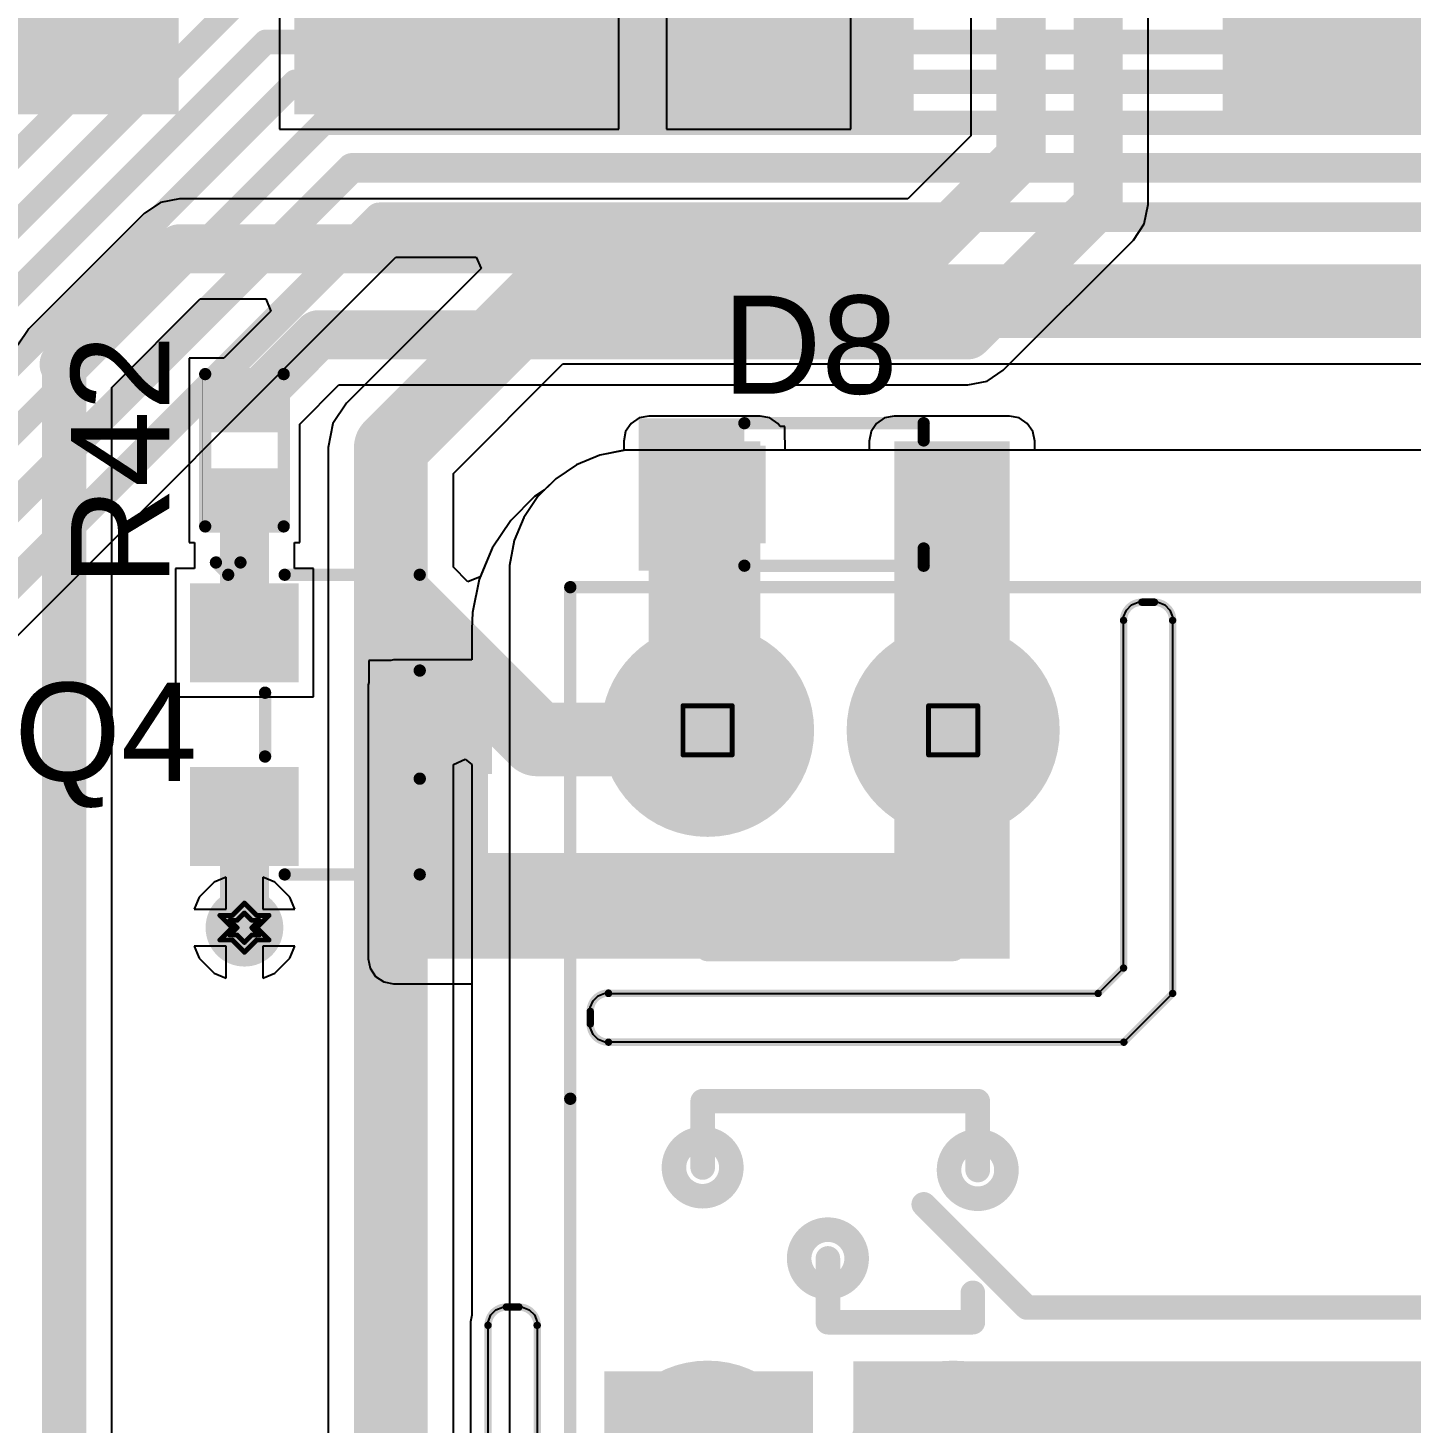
# Model space of a CAD drawing. Header units: inches. Extents: x -18 to 237, y -41 to 211.
# Drawn here: x 44.58 to 58.89, y 39.34 to 53.77 of the extents above; entities that cross this region are included whole.
import ezdxf

# ---------------------------------------------------------------- set-up
doc = ezdxf.new("R2010")
doc.units = ezdxf.units.IN
for name, color, linetype in [('Board Outline', 216, 'Continuous'), ('Bottom Layer', 5, 'Continuous'), ('Bottom Solder', 6, 'Continuous'), ('Drill Drawing', 1, 'Continuous'), ('Keep-Out Layer', 6, 'Continuous'), ('Multi-Layer', 9, 'Continuous'), ('Pad Holes', 156, 'Continuous'), ('Top Layer', 1, 'Continuous'), ('Top Overlay', 2, 'Continuous'), ('Top Paste', 8, 'Continuous'), ('Top Solder', 216, 'Continuous'), ('Via Holes', 16, 'Continuous')]:
    doc.layers.add(name, color=color, linetype=linetype)
doc.styles.add('Arial', font='', dxfattribs={"height": 0.2})
doc.styles.get('Arial').set_extended_font_data('Arial')

# ---------------------------------------------------------------- blocks, each defined once
blk = doc.blocks.new('R___0402_41')
at = {"layer": 'Top Layer'}
for points in [[(-0.699, -0.318), (-0.699, 0.317), (-0.241, 0.317), (-0.241, -0.318)], [(0.241, -0.318), (0.241, 0.317), (0.699, 0.317), (0.699, -0.318)]]:
    blk.add_hatch(color=1, dxfattribs=at).paths.add_polyline_path(points)
at = {"layer": 'Top Paste'}
for points in [[(-0.699, -0.318), (-0.699, 0.317), (-0.241, 0.317), (-0.241, -0.318)], [(0.241, -0.318), (0.241, 0.317), (0.699, 0.317), (0.699, -0.318)]]:
    blk.add_hatch(color=8, dxfattribs=at).paths.add_polyline_path(points)
at = {"layer": 'Top Solder'}
for points in [[(-0.754, -0.373), (-0.754, 0.373), (-0.186, 0.373), (-0.186, -0.373)], [(0.186, -0.373), (0.186, 0.373), (0.754, 0.373), (0.754, -0.373)]]:
    blk.add_hatch(color=216, dxfattribs=at).paths.add_polyline_path(points)
at = {"layer": 'Top Overlay'}
for points, const_width in [([(0.787, 0.406), (-0.787, 0.406)], 0.127), ([(-0.787, -0.406), (-0.787, 0.406)], 0.127), ([(0.787, -0.406), (0.787, 0.406)], 0.127), ([(0.787, -0.406), (-0.787, -0.406)], 0.127), ([(0.813, -0.432), (-0.813, -0.432)], 0.00323)]:
    blk.add_lwpolyline(points, dxfattribs=dict(at, const_width=const_width))
for points, const_width in [([(-0.819, 0.406, 1), (-0.756, 0.406, 1)], 0.0635), ([(-0.819, 0.406, 1), (-0.756, 0.406, 1)], 0.0635), ([(0.756, 0.406, 1), (0.819, 0.406, 1)], 0.0635), ([(0.756, 0.406, 1), (0.819, 0.406, 1)], 0.0635), ([(-0.819, -0.406, 1), (-0.756, -0.406, 1)], 0.0635), ([(-0.819, -0.406, 1), (-0.756, -0.406, 1)], 0.0635), ([(-0.814, -0.432, 1), (-0.812, -0.432, 1)], 0.00161), ([(0.756, -0.406, 1), (0.819, -0.406, 1)], 0.0635), ([(0.756, -0.406, 1), (0.819, -0.406, 1)], 0.0635), ([(0.812, -0.432, 1), (0.814, -0.432, 1)], 0.00161)]:
    blk.add_lwpolyline(points, format="xyb", close=True, dxfattribs=dict(at, const_width=const_width))
blk = doc.blocks.new('SOT_23_84')
at = {"layer": 'Top Layer'}
for points in [[(-0.41, 1.46), (0.41, 1.46), (0.41, 0.54), (-0.41, 0.54)], [(-1.36, -0.54), (-0.54, -0.54), (-0.54, -1.46), (-1.36, -1.46)], [(0.54, -0.54), (1.36, -0.54), (1.36, -1.46), (0.54, -1.46)]]:
    blk.add_hatch(color=1, dxfattribs=at).paths.add_polyline_path(points)
at = {"layer": 'Top Paste'}
for points in [[(-0.41, 1.46), (0.41, 1.46), (0.41, 0.54), (-0.41, 0.54)], [(-1.36, -0.54), (-0.54, -0.54), (-0.54, -1.46), (-1.36, -1.46)], [(0.54, -0.54), (1.36, -0.54), (1.36, -1.46), (0.54, -1.46)]]:
    blk.add_hatch(color=8, dxfattribs=at).paths.add_polyline_path(points)
at = {"layer": 'Top Solder'}
for points in [[(-0.512, 1.562), (0.512, 1.562), (0.512, 0.438), (-0.512, 0.438)], [(-1.462, -0.438), (-0.438, -0.438), (-0.438, -1.562), (-1.462, -1.562)], [(0.438, -0.438), (1.462, -0.438), (1.462, -1.562), (0.438, -1.562)]]:
    blk.add_hatch(color=216, dxfattribs=at).paths.add_polyline_path(points)
at = {"layer": 'Top Overlay', "const_width": 0.127}
for points in [[(-1.549, -0.584), (-1.549, 0.813)], [(-0.559, 0.813), (-1.549, 0.813)], [(1.549, 0.813), (0.559, 0.813)], [(1.549, -0.584), (1.549, 0.813)], [(0.33, -0.787), (-0.33, -0.787)], [(-1.549, -1.168), (-1.676, -1.041)], [(-1.676, -1.295), (-1.676, -1.041)], [(-1.676, -1.295), (-1.549, -1.168)]]:
    blk.add_lwpolyline(points, dxfattribs=at)
at = {"layer": 'Top Overlay', "const_width": 0.0635}
for points in [[(-1.581, 0.813, 1), (-1.518, 0.813, 1)], [(-1.581, 0.813, 1), (-1.518, 0.813, 1)], [(-0.591, 0.813, 1), (-0.527, 0.813, 1)], [(0.527, 0.813, 1), (0.591, 0.813, 1)], [(1.518, 0.813, 1), (1.581, 0.813, 1)], [(1.518, 0.813, 1), (1.581, 0.813, 1)], [(-1.581, -0.584, 1), (-1.518, -0.584, 1)], [(1.518, -0.584, 1), (1.581, -0.584, 1)], [(-0.362, -0.787, 1), (-0.298, -0.787, 1)], [(0.298, -0.787, 1), (0.362, -0.787, 1)], [(-1.708, -1.041, 1), (-1.645, -1.041, 1)], [(-1.708, -1.041, 1), (-1.645, -1.041, 1)], [(-1.581, -1.168, 1), (-1.518, -1.168, 1)], [(-1.581, -1.168, 1), (-1.518, -1.168, 1)], [(-1.708, -1.295, 1), (-1.645, -1.295, 1)], [(-1.708, -1.295, 1), (-1.645, -1.295, 1)]]:
    blk.add_lwpolyline(points, format="xyb", close=True, dxfattribs=at)
blk = doc.blocks.new('J102K1CS33VDC_20_103')
at = {"layer": 'Bottom Layer'}
h = blk.add_hatch(color=5, dxfattribs=at)
edge = h.paths.add_edge_path()
edge.add_arc((10.16, 7.62), 1, 0, 360)
h = blk.add_hatch(color=5, dxfattribs=at)
edge = h.paths.add_edge_path()
edge.add_arc((12.7, 7.62), 1, 0, 360)
h = blk.add_hatch(color=5, dxfattribs=at)
edge = h.paths.add_edge_path()
edge.add_arc((10.16, 0), 1, 0, 360)
h = blk.add_hatch(color=5, dxfattribs=at)
edge = h.paths.add_edge_path()
edge.add_arc((12.7, 0), 1, 0, 360)
at = {"layer": 'Bottom Solder'}
h = blk.add_hatch(color=6, dxfattribs=at)
edge = h.paths.add_edge_path()
edge.add_arc((10.16, 7.62), 1.102, 0, 360)
h = blk.add_hatch(color=6, dxfattribs=at)
edge = h.paths.add_edge_path()
edge.add_arc((12.7, 7.62), 1.102, 0, 360)
h = blk.add_hatch(color=6, dxfattribs=at)
edge = h.paths.add_edge_path()
edge.add_arc((10.16, 0), 1.102, 0, 360)
h = blk.add_hatch(color=6, dxfattribs=at)
edge = h.paths.add_edge_path()
edge.add_arc((12.7, 0), 1.102, 0, 360)
at = {"layer": 'Multi-Layer'}
h = blk.add_hatch(color=9, dxfattribs=at)
edge = h.paths.add_edge_path()
edge.add_arc((10.16, 7.62), 1, 0, 360)
h = blk.add_hatch(color=9, dxfattribs=at)
edge = h.paths.add_edge_path()
edge.add_arc((12.7, 7.62), 1, 0, 360)
h = blk.add_hatch(color=9, dxfattribs=at)
edge = h.paths.add_edge_path()
edge.add_arc((10.16, 0), 1, 0, 360)
h = blk.add_hatch(color=9, dxfattribs=at)
edge = h.paths.add_edge_path()
edge.add_arc((12.7, 0), 1, 0, 360)
at = {"layer": 'Pad Holes'}
h = blk.add_hatch(color=7, dxfattribs=at)
edge = h.paths.add_edge_path()
edge.add_arc((10.16, 7.62), 0.51, 0, 360)
h = blk.add_hatch(color=7, dxfattribs=at)
edge = h.paths.add_edge_path()
edge.add_arc((12.7, 7.62), 0.51, 0, 360)
h = blk.add_hatch(color=7, dxfattribs=at)
edge = h.paths.add_edge_path()
edge.add_arc((10.16, 0), 0.51, 0, 360)
h = blk.add_hatch(color=7, dxfattribs=at)
edge = h.paths.add_edge_path()
edge.add_arc((12.7, 0), 0.51, 0, 360)
at = {"layer": 'Top Layer'}
h = blk.add_hatch(color=1, dxfattribs=at)
edge = h.paths.add_edge_path()
edge.add_arc((10.16, 7.62), 1, 0, 360)
h = blk.add_hatch(color=1, dxfattribs=at)
edge = h.paths.add_edge_path()
edge.add_arc((12.7, 7.62), 1, 0, 360)
h = blk.add_hatch(color=1, dxfattribs=at)
edge = h.paths.add_edge_path()
edge.add_arc((10.16, 0), 1, 0, 360)
h = blk.add_hatch(color=1, dxfattribs=at)
edge = h.paths.add_edge_path()
edge.add_arc((12.7, 0), 1, 0, 360)
at = {"layer": 'Top Solder'}
h = blk.add_hatch(color=216, dxfattribs=at)
edge = h.paths.add_edge_path()
edge.add_arc((10.16, 7.62), 1.102, 0, 360)
h = blk.add_hatch(color=216, dxfattribs=at)
edge = h.paths.add_edge_path()
edge.add_arc((12.7, 7.62), 1.102, 0, 360)
h = blk.add_hatch(color=216, dxfattribs=at)
edge = h.paths.add_edge_path()
edge.add_arc((10.16, 0), 1.102, 0, 360)
h = blk.add_hatch(color=216, dxfattribs=at)
edge = h.paths.add_edge_path()
edge.add_arc((12.7, 0), 1.102, 0, 360)
at = {"layer": 'Top Overlay'}
for points, const_width in [([(14.12, 9.1), (14.12, 3.81)], 0.127), ([(11.455, 6.121), (9.957, 6.121)], 0.254), ([(9.957, 6.121), (9.957, 5.817)], 0.254), ([(11.455, 6.121), (11.455, 5.461)], 0.254), ([(9.398, 5.969), (1.27, 5.969)], 0.254), ([(10.465, 4.902), (9.398, 5.969)], 0.254), ([(9.906, 4.547), (9.906, 3.835)], 0.254), ([(12.751, 4.521), (12.751, 3.835)], 0.254), ([(12.751, 3.835), (9.906, 3.835)], 0.254), ([(14.12, 3.81), (14.12, -1.48)], 0.127), ([(12.7, 2.261), (10.16, 2.261)], 0.254), ([(10.16, 2.261), (10.16, 1.753)], 0.254), ([(12.7, 2.261), (12.7, 1.753)], 0.254), ([(14.12, -1.48), (-1.42, -1.48)], 0.127)]:
    blk.add_lwpolyline(points, dxfattribs=dict(at, const_width=const_width))
for points, const_width in [([(9.893, 6.121, 1), (10.02, 6.121, 1)], 0.127), ([(9.893, 6.121, 1), (10.02, 6.121, 1)], 0.127), ([(11.392, 6.121, 1), (11.519, 6.121, 1)], 0.127), ([(11.392, 6.121, 1), (11.519, 6.121, 1)], 0.127), ([(9.334, 5.969, 1), (9.461, 5.969, 1)], 0.127), ([(9.334, 5.969, 1), (9.461, 5.969, 1)], 0.127), ([(9.893, 5.817, 1), (10.02, 5.817, 1)], 0.127), ([(11.753, 5.461, 1), (11.158, 5.461, 1)], 0.254), ([(11.095, 5.461, 1), (11.222, 5.461, 1)], 0.127), ([(11.392, 5.461, 1), (11.519, 5.461, 1)], 0.127), ([(11.689, 5.461, 1), (11.816, 5.461, 1)], 0.127), ([(10.203, 4.547, 1), (9.609, 4.547, 1)], 0.254), ([(10.401, 4.902, 1), (10.528, 4.902, 1)], 0.127), ([(13.048, 4.521, 1), (12.454, 4.521, 1)], 0.254), ([(9.545, 4.547, 1), (9.672, 4.547, 1)], 0.127), ([(9.842, 4.547, 1), (9.97, 4.547, 1)], 0.127), ([(10.14, 4.547, 1), (10.267, 4.547, 1)], 0.127), ([(12.39, 4.521, 1), (12.517, 4.521, 1)], 0.127), ([(12.687, 4.521, 1), (12.814, 4.521, 1)], 0.127), ([(12.985, 4.521, 1), (13.112, 4.521, 1)], 0.127), ([(9.842, 3.835, 1), (9.97, 3.835, 1)], 0.127), ([(9.842, 3.835, 1), (9.97, 3.835, 1)], 0.127), ([(12.687, 3.835, 1), (12.814, 3.835, 1)], 0.127), ([(12.687, 3.835, 1), (12.814, 3.835, 1)], 0.127), ([(14.088, 3.81, 1), (14.152, 3.81, 1)], 0.0635), ([(14.088, 3.81, 1), (14.152, 3.81, 1)], 0.0635), ([(10.097, 2.261, 1), (10.223, 2.261, 1)], 0.127), ([(10.097, 2.261, 1), (10.223, 2.261, 1)], 0.127), ([(12.636, 2.261, 1), (12.764, 2.261, 1)], 0.127), ([(12.636, 2.261, 1), (12.764, 2.261, 1)], 0.127), ([(10.457, 1.753, 1), (9.863, 1.753, 1)], 0.254), ([(12.997, 1.753, 1), (12.403, 1.753, 1)], 0.254), ([(9.799, 1.753, 1), (9.926, 1.753, 1)], 0.127), ([(10.097, 1.753, 1), (10.223, 1.753, 1)], 0.127), ([(10.394, 1.753, 1), (10.521, 1.753, 1)], 0.127), ([(12.339, 1.753, 1), (12.466, 1.753, 1)], 0.127), ([(12.636, 1.753, 1), (12.764, 1.753, 1)], 0.127), ([(12.934, 1.753, 1), (13.061, 1.753, 1)], 0.127), ([(14.088, -1.48, 1), (14.152, -1.48, 1)], 0.0635), ([(14.088, -1.48, 1), (14.152, -1.48, 1)], 0.0635)]:
    blk.add_lwpolyline(points, format="xyb", close=True, dxfattribs=dict(at, const_width=const_width))
blk = doc.blocks.new('91304_99_052R2_105')
at = {"layer": 'Top Layer'}
for points in [[(-13.5, -5.1), (-15.8, -5.1), (-15.8, -1.9), (-13.5, -1.9)], [(-11.5, -5.1), (-12.1, -5.1), (-12.1, -3.1), (-11.5, -3.1)], [(-10.7, -5.1), (-11.3, -5.1), (-11.3, -3.1), (-10.7, -3.1)], [(-9.9, -5.1), (-10.5, -5.1), (-10.5, -3.1), (-9.9, -3.1)], [(-9.1, -5.1), (-9.7, -5.1), (-9.7, -3.1), (-9.1, -3.1)], [(-8.3, -5.1), (-8.9, -5.1), (-8.9, -3.1), (-8.3, -3.1)], [(-7.5, -5.1), (-8.1, -5.1), (-8.1, -3.1), (-7.5, -3.1)], [(-6.7, -5.1), (-7.3, -5.1), (-7.3, -3.1), (-6.7, -3.1)], [(-5.9, -5.1), (-6.5, -5.1), (-6.5, -3.1), (-5.9, -3.1)], [(-1.9, -5.1), (-2.5, -5.1), (-2.5, -3.1), (-1.9, -3.1)], [(-1.1, -5.1), (-1.7, -5.1), (-1.7, -3.1), (-1.1, -3.1)], [(-0.3, -5.1), (-0.9, -5.1), (-0.9, -3.1), (-0.3, -3.1)]]:
    blk.add_hatch(color=1, dxfattribs=at).paths.add_polyline_path(points)
at = {"layer": 'Top Paste'}
for points in [[(-13.5, -5.1), (-15.8, -5.1), (-15.8, -1.9), (-13.5, -1.9)], [(-11.5, -5.1), (-12.1, -5.1), (-12.1, -3.1), (-11.5, -3.1)], [(-10.7, -5.1), (-11.3, -5.1), (-11.3, -3.1), (-10.7, -3.1)], [(-9.9, -5.1), (-10.5, -5.1), (-10.5, -3.1), (-9.9, -3.1)], [(-9.1, -5.1), (-9.7, -5.1), (-9.7, -3.1), (-9.1, -3.1)], [(-8.3, -5.1), (-8.9, -5.1), (-8.9, -3.1), (-8.3, -3.1)], [(-7.5, -5.1), (-8.1, -5.1), (-8.1, -3.1), (-7.5, -3.1)], [(-6.7, -5.1), (-7.3, -5.1), (-7.3, -3.1), (-6.7, -3.1)], [(-5.9, -5.1), (-6.5, -5.1), (-6.5, -3.1), (-5.9, -3.1)], [(-1.9, -5.1), (-2.5, -5.1), (-2.5, -3.1), (-1.9, -3.1)], [(-1.1, -5.1), (-1.7, -5.1), (-1.7, -3.1), (-1.1, -3.1)], [(-0.3, -5.1), (-0.9, -5.1), (-0.9, -3.1), (-0.3, -3.1)]]:
    blk.add_hatch(color=8, dxfattribs=at).paths.add_polyline_path(points)
at = {"layer": 'Top Solder'}
for points in [[(-13.398, -5.202), (-15.902, -5.202), (-15.902, -1.798), (-13.398, -1.798)], [(-11.398, -5.202), (-12.202, -5.202), (-12.202, -2.998), (-11.398, -2.998)], [(-10.598, -5.202), (-11.402, -5.202), (-11.402, -2.998), (-10.598, -2.998)], [(-9.798, -5.202), (-10.602, -5.202), (-10.602, -2.998), (-9.798, -2.998)], [(-8.998, -5.202), (-9.802, -5.202), (-9.802, -2.998), (-8.998, -2.998)], [(-8.198, -5.202), (-9.002, -5.202), (-9.002, -2.998), (-8.198, -2.998)], [(-7.398, -5.202), (-8.202, -5.202), (-8.202, -2.998), (-7.398, -2.998)], [(-6.598, -5.202), (-7.402, -5.202), (-7.402, -2.998), (-6.598, -2.998)], [(-5.798, -5.202), (-6.602, -5.202), (-6.602, -2.998), (-5.798, -2.998)], [(-1.798, -5.202), (-2.602, -5.202), (-2.602, -2.998), (-1.798, -2.998)], [(-0.998, -5.202), (-1.802, -5.202), (-1.802, -2.998), (-0.998, -2.998)], [(-0.198, -5.202), (-1.002, -5.202), (-1.002, -2.998), (-0.198, -2.998)]]:
    blk.add_hatch(color=216, dxfattribs=at).paths.add_polyline_path(points)
blk = doc.blocks.new('SOD_323_113')
at = {"layer": 'Top Layer'}
for points in [[(-0.75, -0.45), (-1.55, -0.45), (-1.55, 0.45), (-0.75, 0.45)], [(1.55, -0.45), (0.75, -0.45), (0.75, 0.45), (1.55, 0.45)]]:
    blk.add_hatch(color=1, dxfattribs=at).paths.add_polyline_path(points)
at = {"layer": 'Top Overlay'}
for points in [[(-2.007, 0.482), (-0.915, 0.482), (-0.915, 0.787), (-2.007, 0.787)], [(-2.007, -0.508), (-1.576, -0.508), (-1.576, 0.508), (-2.007, 0.508)], [(-2.007, -0.788), (-0.915, -0.788), (-0.915, -0.483), (-2.007, -0.483)]]:
    blk.add_hatch(color=2, dxfattribs=at).paths.add_polyline_path(points)
at = {"layer": 'Top Paste'}
for points in [[(-0.75, -0.45), (-1.55, -0.45), (-1.55, 0.45), (-0.75, 0.45)], [(1.55, -0.45), (0.75, -0.45), (0.75, 0.45), (1.55, 0.45)]]:
    blk.add_hatch(color=8, dxfattribs=at).paths.add_polyline_path(points)
at = {"layer": 'Top Solder'}
for points in [[(-0.695, -0.505), (-1.605, -0.505), (-1.605, 0.505), (-0.695, 0.505)], [(1.605, -0.505), (0.695, -0.505), (0.695, 0.505), (1.605, 0.505)]]:
    blk.add_hatch(color=216, dxfattribs=at).paths.add_polyline_path(points)
at = {"layer": 'Top Overlay', "const_width": 0.127}
for points in [[(-0.914, 0.737), (0.94, 0.737)], [(0.94, 0.559), (0.94, 0.737)], [(0.94, -0.737), (0.94, -0.559)], [(-0.914, -0.737), (0.94, -0.737)]]:
    blk.add_lwpolyline(points, dxfattribs=at)
at = {"layer": 'Top Overlay', "const_width": 0.0635}
for points in [[(-0.946, 0.737, 1), (-0.883, 0.737, 1)], [(0.908, 0.737, 1), (0.972, 0.737, 1)], [(0.908, 0.737, 1), (0.972, 0.737, 1)], [(0.908, 0.559, 1), (0.972, 0.559, 1)], [(0.908, -0.559, 1), (0.972, -0.559, 1)], [(-0.946, -0.737, 1), (-0.883, -0.737, 1)], [(0.908, -0.737, 1), (0.972, -0.737, 1)], [(0.908, -0.737, 1), (0.972, -0.737, 1)]]:
    blk.add_lwpolyline(points, format="xyb", close=True, dxfattribs=at)

msp = doc.modelspace()

# ---------------------------------------------------------------- hatches: boundary and pattern name
at = {"layer": 'Bottom Layer'}
h = msp.add_hatch(color=5, dxfattribs=at)
edge = h.paths.add_edge_path()
edge.add_arc((46.823, 44.466), 0.3, 0, 360)
msp.add_hatch(color=5, dxfattribs=at).paths.add_polyline_path([(53.12, 37.567), (69.088, 37.567), (69.088, 39.98), (53.12, 39.98)])
at = {"layer": 'Bottom Solder'}
h = msp.add_hatch(color=6, dxfattribs=at)
edge = h.paths.add_edge_path()
edge.add_arc((46.823, 44.466), 0.402, 0, 360)
at = {"layer": 'Top Layer'}
for points in [[(51.005, 45.714), (52.158, 45.714), (52.158, 49.497), (51.005, 49.497)], [(53.543, 44.145), (54.737, 44.145), (54.737, 49.497), (53.543, 49.497)], [(48.363, 44.145), (49.343, 44.145), (49.343, 46.976), (48.363, 46.976)], [(48.363, 44.145), (54.737, 44.145), (54.737, 45.237), (48.363, 45.237)], [(50.546, 35.56), (52.705, 35.56), (52.705, 39.878), (50.546, 39.878)]]:
    msp.add_hatch(color=1, dxfattribs=at).paths.add_polyline_path(points)
h = msp.add_hatch(color=1, dxfattribs=at)
edge = h.paths.add_edge_path()
edge.add_arc((46.823, 44.466), 0.3, 0, 360)
at = {"layer": 'Top Solder'}
h = msp.add_hatch(color=216, dxfattribs=at)
edge = h.paths.add_edge_path()
edge.add_arc((46.823, 44.466), 0.402, 0, 360)
at = {"layer": 'Via Holes'}
h = msp.add_hatch(color=7, dxfattribs=at)
edge = h.paths.add_edge_path()
edge.add_arc((46.823, 44.466), 0.15, 0, 360)

# ---------------------------------------------------------------- linework, layer by layer
at = {"layer": 'Board Outline', "const_width": 0.0762}
for points in [[(55.915, 47.644, -0.414214), (56.104, 47.832)], [(56.234, 47.832, -0.414214), (56.423, 47.644)], [(50.399, 43.601, -0.414214), (50.588, 43.79)], [(50.588, 43.282, -0.414214), (50.399, 43.47)], [(49.343, 40.354, -0.414214), (49.531, 40.543)], [(49.662, 40.543, -0.414214), (49.851, 40.354)]]:
    msp.add_lwpolyline(points, format="xyb", dxfattribs=at)
for points in [[(56.104, 47.832), (56.234, 47.832)], [(55.915, 44.049), (55.915, 47.644)], [(56.423, 43.786), (56.423, 47.644)], [(55.652, 43.786), (55.915, 44.049)], [(50.588, 43.786), (55.652, 43.786)], [(55.918, 43.282), (56.423, 43.786)], [(50.399, 43.47), (50.399, 43.601)], [(50.588, 43.282), (55.918, 43.282)], [(49.531, 40.543), (49.662, 40.543)], [(49.343, 34.972), (49.343, 40.354)], [(49.851, 35.236), (49.851, 40.354)]]:
    msp.add_lwpolyline(points, dxfattribs=at)
at = {"layer": 'Board Outline', "const_width": 0.0381}
for points in [[(56.085, 47.832, 1), (56.123, 47.832, 1)], [(56.085, 47.832, 1), (56.123, 47.832, 1)], [(56.215, 47.832, 1), (56.254, 47.832, 1)], [(56.215, 47.832, 1), (56.254, 47.832, 1)], [(55.896, 47.644, 1), (55.934, 47.644, 1)], [(55.896, 47.644, 1), (55.934, 47.644, 1)], [(56.404, 47.644, 1), (56.442, 47.644, 1)], [(56.404, 47.644, 1), (56.442, 47.644, 1)], [(55.896, 44.049, 1), (55.934, 44.049, 1)], [(55.896, 44.049, 1), (55.934, 44.049, 1)], [(50.569, 43.79, 1), (50.607, 43.79, 1)], [(50.569, 43.786, 1), (50.607, 43.786, 1)], [(55.633, 43.786, 1), (55.671, 43.786, 1)], [(55.633, 43.786, 1), (55.671, 43.786, 1)], [(56.404, 43.786, 1), (56.442, 43.786, 1)], [(56.404, 43.786, 1), (56.442, 43.786, 1)], [(50.38, 43.601, 1), (50.418, 43.601, 1)], [(50.38, 43.601, 1), (50.418, 43.601, 1)], [(50.38, 43.47, 1), (50.418, 43.47, 1)], [(50.38, 43.47, 1), (50.418, 43.47, 1)], [(50.569, 43.282, 1), (50.607, 43.282, 1)], [(50.569, 43.282, 1), (50.607, 43.282, 1)], [(55.899, 43.282, 1), (55.938, 43.282, 1)], [(55.899, 43.282, 1), (55.938, 43.282, 1)], [(49.512, 40.543, 1), (49.55, 40.543, 1)], [(49.512, 40.543, 1), (49.55, 40.543, 1)], [(49.643, 40.543, 1), (49.681, 40.543, 1)], [(49.643, 40.543, 1), (49.681, 40.543, 1)], [(49.323, 40.354, 1), (49.362, 40.354, 1)], [(49.323, 40.354, 1), (49.362, 40.354, 1)], [(49.831, 40.354, 1), (49.87, 40.354, 1)], [(49.831, 40.354, 1), (49.87, 40.354, 1)]]:
    msp.add_lwpolyline(points, format="xyb", close=True, dxfattribs=at)
at = {"layer": 'Bottom Layer'}
for p, q in [((41.982, 44.993), (48.388, 51.399)), ((48.388, 51.399), (49.221, 51.399)), ((49.221, 51.399), (49.27, 51.281)), ((49.27, 51.281), (47.878, 49.89)), ((48.984, 49.164), (50.117, 50.297)), ((50.117, 50.297), (65.948, 50.297)), ((47.878, 49.89), (47.738, 49.68)), ((47.738, 49.68), (47.689, 49.432)), ((47.689, 49.432), (47.689, 47.926)), ((50.499, 49.353), (50.258, 49.254)), ((50.754, 49.404), (50.499, 49.353)), ((65.667, 49.404), (50.754, 49.404)), ((50.258, 49.254), (50.042, 49.109)), ((48.984, 48.194), (48.984, 49.164)), ((50.042, 49.109), (49.924, 48.991)), ((49.823, 48.924), (49.577, 48.678)), ((49.924, 48.991), (49.823, 48.924)), ((49.577, 48.678), (49.384, 48.389)), ((49.384, 48.389), (49.262, 48.095)), ((49.133, 48.044), (48.984, 48.194)), ((49.262, 48.095), (49.133, 48.044)), ((47.689, 47.926), (47.689, 34.188)), ((48.984, 46.153), (49.106, 46.207)), ((49.106, 46.207), (49.174, 46.153)), ((48.984, 34.476), (48.984, 46.153)), ((49.174, 46.153), (49.174, 40.458)), ((46.509, 44.936), (46.353, 44.78)), ((46.633, 44.987), (46.509, 44.936)), ((46.633, 44.656), (46.633, 44.987)), ((47.137, 44.936), (47.014, 44.987)), ((47.014, 44.987), (47.014, 44.656)), ((47.293, 44.78), (47.137, 44.936)), ((46.353, 44.78), (46.302, 44.656)), ((47.344, 44.656), (47.293, 44.78)), ((46.302, 44.656), (46.633, 44.656)), ((47.014, 44.656), (47.344, 44.656)), ((46.633, 44.275), (46.302, 44.275)), ((46.302, 44.275), (46.353, 44.152)), ((46.353, 44.152), (46.509, 43.996)), ((46.633, 43.945), (46.633, 44.275)), ((47.344, 44.275), (47.014, 44.275)), ((47.014, 44.275), (47.014, 43.945)), ((47.137, 43.996), (47.293, 44.152)), ((47.293, 44.152), (47.344, 44.275)), ((46.509, 43.996), (46.633, 43.945)), ((47.014, 43.945), (47.137, 43.996)), ((49.174, 40.458), (49.161, 40.391)), ((49.161, 40.391), (49.161, 34.972))]:
    msp.add_line(p, q, dxfattribs=at)
for points, const_width in [([(41.148, 50.422), (47.697, 56.971)], 0.254), ([(41.252, 49.914), (47.928, 56.59)], 0.254), ([(41.399, 49.406), (48.13, 56.137)], 0.254), ([(41.359, 48.644), (46.744, 54.029)], 0.254), ([(41.196, 47.78), (47.042, 53.626)], 0.254), ([(47.042, 53.626), (66.521, 53.626)], 0.254), ([(41.172, 47.038), (47.347, 53.213)], 0.254), ([(47.347, 53.213), (66.883, 53.213)], 0.254), ([(41.27, 46.418), (47.641, 52.789)], 0.254), ([(47.641, 52.789), (67.061, 52.789)], 0.254), ([(41.621, 46.012), (47.933, 52.324)], 0.305), ([(47.933, 52.324), (67.311, 52.324)], 0.305), ([(41.689, 45.286), (48.216, 51.813)], 0.305), ([(48.216, 51.813), (67.504, 51.813)], 0.305), ([(48.336, 49.432), (49.849, 50.945)], 0.762), ([(49.849, 50.945), (67.846, 50.945)], 0.762), ([(48.336, 47.926), (48.336, 49.432)], 0.762), ([(48.336, 34.188), (48.336, 47.926)], 0.762), ([(48.336, 47.926), (49.849, 46.413)], 0.762), ([(49.849, 46.413), (51.519, 46.413)], 0.762), ([(51.519, 46.413), (51.613, 46.507)], 0.762)]:
    msp.add_lwpolyline(points, dxfattribs=dict(at, const_width=const_width))
for points, const_width in [([(46.979, 53.626, 1), (47.106, 53.626, 1)], 0.127), ([(46.979, 53.626, 1), (47.106, 53.626, 1)], 0.127), ([(47.283, 53.213, 1), (47.41, 53.213, 1)], 0.127), ([(47.283, 53.213, 1), (47.41, 53.213, 1)], 0.127), ([(47.577, 52.789, 1), (47.704, 52.789, 1)], 0.127), ([(47.577, 52.789, 1), (47.704, 52.789, 1)], 0.127), ([(47.857, 52.324, 1), (48.009, 52.324, 1)], 0.152), ([(47.857, 52.324, 1), (48.009, 52.324, 1)], 0.152), ([(48.14, 51.813, 1), (48.292, 51.813, 1)], 0.152), ([(48.14, 51.813, 1), (48.292, 51.813, 1)], 0.152), ([(49.658, 50.945, 1), (50.039, 50.945, 1)], 0.381), ([(49.658, 50.945, 1), (50.039, 50.945, 1)], 0.381), ([(48.146, 49.432, 1), (48.527, 49.432, 1)], 0.381), ([(48.146, 49.432, 1), (48.527, 49.432, 1)], 0.381), ([(48.146, 47.926, 1), (48.527, 47.926, 1)], 0.381), ([(48.146, 47.926, 1), (48.527, 47.926, 1)], 0.381), ([(48.146, 47.926, 1), (48.527, 47.926, 1)], 0.381), ([(49.658, 46.413, 1), (50.039, 46.413, 1)], 0.381), ([(49.658, 46.413, 1), (50.039, 46.413, 1)], 0.381), ([(51.328, 46.413, 1), (51.709, 46.413, 1)], 0.381), ([(51.328, 46.413, 1), (51.709, 46.413, 1)], 0.381), ([(51.422, 46.507, 1), (51.803, 46.507, 1)], 0.381)]:
    msp.add_lwpolyline(points, format="xyb", close=True, dxfattribs=dict(at, const_width=const_width))
at = {"layer": 'Drill Drawing', "const_width": 0.0508}
for points in [[(51.359, 46.761), (51.867, 46.761)], [(51.359, 46.253), (51.359, 46.761)], [(51.867, 46.253), (51.867, 46.761)], [(53.899, 46.761), (54.407, 46.761)], [(53.899, 46.253), (53.899, 46.761)], [(54.407, 46.253), (54.407, 46.761)], [(51.359, 46.253), (51.867, 46.253)], [(53.899, 46.253), (54.407, 46.253)], [(46.696, 44.593), (46.823, 44.72)], [(46.823, 44.72), (46.95, 44.593)], [(46.569, 44.593), (46.696, 44.466)], [(46.569, 44.593), (46.696, 44.593)], [(46.747, 44.542), (46.823, 44.618)], [(46.823, 44.618), (46.899, 44.542)], [(46.95, 44.593), (47.077, 44.593)], [(46.95, 44.466), (47.077, 44.593)], [(46.569, 44.339), (46.696, 44.466)], [(46.671, 44.542), (46.747, 44.466)], [(46.671, 44.542), (46.747, 44.542)], [(46.671, 44.39), (46.747, 44.466)], [(46.899, 44.542), (46.975, 44.542)], [(46.899, 44.466), (46.975, 44.542)], [(46.899, 44.466), (46.975, 44.39)], [(46.95, 44.466), (47.077, 44.339)], [(46.569, 44.339), (46.696, 44.339)], [(46.671, 44.39), (46.747, 44.39)], [(46.696, 44.339), (46.823, 44.212)], [(46.747, 44.39), (46.823, 44.314)], [(46.823, 44.314), (46.899, 44.39)], [(46.823, 44.212), (46.95, 44.339)], [(46.899, 44.39), (46.975, 44.39)], [(46.95, 44.339), (47.077, 44.339)]]:
    msp.add_lwpolyline(points, dxfattribs=at)
at = {"layer": 'Drill Drawing', "const_width": 0.0254}
for points in [[(51.346, 46.761, 1), (51.371, 46.761, 1)], [(51.346, 46.761, 1), (51.371, 46.761, 1)], [(51.854, 46.761, 1), (51.88, 46.761, 1)], [(51.854, 46.761, 1), (51.88, 46.761, 1)], [(53.886, 46.761, 1), (53.911, 46.761, 1)], [(53.886, 46.761, 1), (53.911, 46.761, 1)], [(54.394, 46.761, 1), (54.419, 46.761, 1)], [(54.394, 46.761, 1), (54.419, 46.761, 1)], [(51.346, 46.253, 1), (51.371, 46.253, 1)], [(51.346, 46.253, 1), (51.371, 46.253, 1)], [(51.854, 46.253, 1), (51.88, 46.253, 1)], [(51.854, 46.253, 1), (51.88, 46.253, 1)], [(53.886, 46.253, 1), (53.911, 46.253, 1)], [(53.886, 46.253, 1), (53.911, 46.253, 1)], [(54.394, 46.253, 1), (54.419, 46.253, 1)], [(54.394, 46.253, 1), (54.419, 46.253, 1)], [(46.81, 44.72, 1), (46.836, 44.72, 1)], [(46.81, 44.72, 1), (46.836, 44.72, 1)], [(46.556, 44.593, 1), (46.582, 44.593, 1)], [(46.556, 44.593, 1), (46.582, 44.593, 1)], [(46.683, 44.593, 1), (46.709, 44.593, 1)], [(46.683, 44.593, 1), (46.709, 44.593, 1)], [(46.81, 44.618, 1), (46.836, 44.618, 1)], [(46.81, 44.618, 1), (46.836, 44.618, 1)], [(46.937, 44.593, 1), (46.963, 44.593, 1)], [(46.937, 44.593, 1), (46.963, 44.593, 1)], [(47.064, 44.593, 1), (47.09, 44.593, 1)], [(47.064, 44.593, 1), (47.09, 44.593, 1)], [(46.658, 44.542, 1), (46.683, 44.542, 1)], [(46.658, 44.542, 1), (46.683, 44.542, 1)], [(46.683, 44.466, 1), (46.709, 44.466, 1)], [(46.683, 44.466, 1), (46.709, 44.466, 1)], [(46.734, 44.542, 1), (46.76, 44.542, 1)], [(46.734, 44.542, 1), (46.76, 44.542, 1)], [(46.734, 44.466, 1), (46.76, 44.466, 1)], [(46.734, 44.466, 1), (46.76, 44.466, 1)], [(46.887, 44.542, 1), (46.912, 44.542, 1)], [(46.887, 44.542, 1), (46.912, 44.542, 1)], [(46.887, 44.466, 1), (46.912, 44.466, 1)], [(46.887, 44.466, 1), (46.912, 44.466, 1)], [(46.937, 44.466, 1), (46.963, 44.466, 1)], [(46.937, 44.466, 1), (46.963, 44.466, 1)], [(46.963, 44.542, 1), (46.988, 44.542, 1)], [(46.963, 44.542, 1), (46.988, 44.542, 1)], [(46.556, 44.339, 1), (46.582, 44.339, 1)], [(46.556, 44.339, 1), (46.582, 44.339, 1)], [(46.658, 44.39, 1), (46.683, 44.39, 1)], [(46.658, 44.39, 1), (46.683, 44.39, 1)], [(46.683, 44.339, 1), (46.709, 44.339, 1)], [(46.683, 44.339, 1), (46.709, 44.339, 1)], [(46.734, 44.39, 1), (46.76, 44.39, 1)], [(46.734, 44.39, 1), (46.76, 44.39, 1)], [(46.81, 44.314, 1), (46.836, 44.314, 1)], [(46.81, 44.314, 1), (46.836, 44.314, 1)], [(46.887, 44.39, 1), (46.912, 44.39, 1)], [(46.887, 44.39, 1), (46.912, 44.39, 1)], [(46.937, 44.339, 1), (46.963, 44.339, 1)], [(46.937, 44.339, 1), (46.963, 44.339, 1)], [(46.963, 44.39, 1), (46.988, 44.39, 1)], [(46.963, 44.39, 1), (46.988, 44.39, 1)], [(47.064, 44.339, 1), (47.09, 44.339, 1)], [(47.064, 44.339, 1), (47.09, 44.339, 1)], [(46.81, 44.212, 1), (46.836, 44.212, 1)], [(46.81, 44.212, 1), (46.836, 44.212, 1)]]:
    msp.add_lwpolyline(points, format="xyb", close=True, dxfattribs=at)
at = {"layer": 'Keep-Out Layer'}
for p, q in [((50.499, 49.353), (50.258, 49.254)), ((50.754, 49.404), (50.499, 49.353)), ((50.884, 49.404), (50.754, 49.404)), ((65.667, 49.404), (50.884, 49.404)), ((50.258, 49.254), (50.042, 49.109)), ((50.042, 49.109), (49.858, 48.925)), ((49.858, 48.925), (49.714, 48.709)), ((49.714, 48.709), (49.614, 48.469)), ((49.614, 48.469), (49.563, 48.213)), ((49.563, 48.213), (49.563, 48.083)), ((49.563, 48.083), (49.563, 48.083)), ((49.563, 48.083), (49.563, 20.143))]:
    msp.add_line(p, q, dxfattribs=at)
at = {"layer": 'Multi-Layer'}
for p, q in [((55.944, 47.751), (55.997, 47.804)), ((55.997, 47.804), (56.066, 47.832)), ((56.066, 47.832), (56.104, 47.832)), ((56.104, 47.832), (56.104, 47.832)), ((56.104, 47.832), (56.234, 47.832)), ((56.234, 47.832), (56.272, 47.832)), ((56.272, 47.832), (56.341, 47.804)), ((56.341, 47.804), (56.394, 47.751)), ((55.915, 47.681), (55.944, 47.751)), ((55.915, 47.644), (55.915, 47.681)), ((55.915, 44.049), (55.915, 47.644)), ((56.394, 47.751), (56.423, 47.681)), ((56.423, 47.681), (56.423, 47.644)), ((56.423, 47.644), (56.423, 47.644)), ((56.423, 47.644), (56.423, 43.786)), ((55.652, 43.786), (55.915, 44.049)), ((50.428, 43.708), (50.481, 43.761)), ((50.481, 43.761), (50.55, 43.79)), ((50.55, 43.79), (50.588, 43.79)), ((50.588, 43.79), (50.588, 43.79)), ((50.588, 43.79), (50.588, 43.786)), ((50.588, 43.786), (55.652, 43.786)), ((56.423, 43.786), (55.918, 43.282)), ((50.399, 43.639), (50.428, 43.708)), ((50.399, 43.601), (50.399, 43.639)), ((50.399, 43.47), (50.399, 43.601)), ((50.399, 43.47), (50.399, 43.47)), ((50.399, 43.433), (50.399, 43.47)), ((50.428, 43.363), (50.399, 43.433)), ((50.481, 43.31), (50.428, 43.363)), ((50.55, 43.282), (50.481, 43.31)), ((50.588, 43.282), (50.55, 43.282)), ((55.918, 43.282), (50.588, 43.282)), ((49.424, 40.514), (49.494, 40.543)), ((49.494, 40.543), (49.531, 40.543)), ((49.531, 40.543), (49.531, 40.543)), ((49.531, 40.543), (49.662, 40.543)), ((49.662, 40.543), (49.699, 40.543)), ((49.699, 40.543), (49.769, 40.514)), ((49.343, 40.391), (49.371, 40.461)), ((49.371, 40.461), (49.424, 40.514)), ((49.769, 40.514), (49.822, 40.461)), ((49.822, 40.461), (49.851, 40.391)), ((49.343, 40.354), (49.343, 40.391)), ((49.343, 34.972), (49.343, 40.354)), ((49.851, 40.391), (49.851, 40.354)), ((49.851, 40.354), (49.851, 40.354)), ((49.851, 40.354), (49.851, 35.236))]:
    msp.add_line(p, q, dxfattribs=at)
at = {"layer": 'Top Layer'}
for p, q in [((56.17, 51.943), (56.17, 63.502)), ((54.337, 60.815), (54.337, 52.656)), ((47.187, 55.232), (47.187, 52.724)), ((50.695, 52.724), (50.695, 55.232)), ((51.187, 55.232), (51.187, 52.724)), ((53.095, 52.724), (53.095, 55.232)), ((47.187, 52.724), (50.695, 52.724)), ((51.187, 52.724), (53.095, 52.724)), ((54.337, 52.656), (53.684, 52.004)), ((45.954, 51.964), (45.786, 51.852)), ((46.152, 52.004), (45.954, 51.964)), ((53.684, 52.004), (46.152, 52.004)), ((56.13, 51.745), (56.17, 51.943)), ((45.786, 51.852), (44.592, 50.658)), ((56.018, 51.577), (56.13, 51.745)), ((54.671, 50.231), (56.018, 51.577)), ((45.45, 50.052), (46.366, 50.968)), ((46.366, 50.968), (47.044, 50.968)), ((47.044, 50.968), (47.097, 50.841)), ((47.097, 50.841), (46.611, 50.355)), ((44.592, 50.658), (44.479, 50.49)), ((46.611, 50.355), (46.252, 50.355)), ((46.252, 50.355), (46.252, 49.39)), ((54.503, 50.118), (54.671, 50.231)), ((47.395, 49.674), (47.8, 50.079)), ((47.8, 50.079), (54.305, 50.079)), ((54.305, 50.079), (54.503, 50.118)), ((45.45, 32.676), (45.45, 50.052)), ((47.395, 48.45), (47.395, 49.674)), ((50.822, 49.681), (50.765, 49.597)), ((50.906, 49.737), (50.822, 49.681)), ((51.005, 49.756), (50.906, 49.737)), ((52.158, 49.756), (51.005, 49.756)), ((52.257, 49.737), (52.158, 49.756)), ((52.341, 49.681), (52.257, 49.737)), ((52.362, 49.65), (52.341, 49.681)), ((52.412, 49.65), (52.362, 49.65)), ((52.412, 49.522), (52.412, 49.65)), ((53.36, 49.681), (53.304, 49.597)), ((53.444, 49.737), (53.36, 49.681)), ((53.543, 49.756), (53.444, 49.737)), ((54.737, 49.756), (53.543, 49.756)), ((54.836, 49.737), (54.737, 49.756)), ((54.92, 49.681), (54.836, 49.737)), ((54.976, 49.597), (54.92, 49.681)), ((50.765, 49.597), (50.746, 49.497)), ((50.746, 49.497), (50.746, 49.402)), ((52.417, 49.497), (52.412, 49.522)), ((52.417, 49.404), (52.417, 49.497)), ((53.304, 49.597), (53.284, 49.497)), ((53.284, 49.497), (53.284, 49.404)), ((54.996, 49.497), (54.976, 49.597)), ((54.996, 49.404), (54.996, 49.497)), ((46.252, 49.39), (46.252, 48.45)), ((50.499, 49.353), (50.258, 49.254)), ((50.746, 49.402), (50.499, 49.353)), ((53.284, 49.404), (52.417, 49.404)), ((65.667, 49.404), (54.996, 49.404)), ((50.258, 49.254), (50.042, 49.109)), ((50.042, 49.109), (49.924, 48.991)), ((49.823, 48.924), (49.577, 48.678)), ((49.924, 48.991), (49.823, 48.924)), ((49.577, 48.678), (49.384, 48.389)), ((46.252, 48.45), (46.305, 48.45)), ((46.305, 48.45), (46.305, 48.18)), ((47.341, 48.18), (47.341, 48.45)), ((47.341, 48.45), (47.395, 48.45)), ((49.384, 48.389), (49.251, 48.067)), ((46.305, 48.18), (46.109, 48.18)), ((46.109, 48.18), (46.109, 46.852)), ((47.537, 48.18), (47.341, 48.18)), ((47.537, 46.852), (47.537, 48.18)), ((49.251, 48.067), (49.183, 47.726)), ((49.183, 47.726), (49.174, 47.552)), ((49.174, 47.552), (49.174, 47.235)), ((48.338, 47.23), (48.109, 47.23)), ((48.109, 47.23), (48.109, 47.001)), ((48.363, 47.235), (48.338, 47.23)), ((49.174, 47.235), (48.363, 47.235)), ((48.109, 47.001), (48.104, 46.976)), ((48.104, 46.976), (48.104, 45.237)), ((46.109, 46.852), (47.537, 46.852)), ((48.104, 45.237), (48.104, 44.145)), ((46.509, 44.936), (46.353, 44.78)), ((46.633, 44.987), (46.509, 44.936)), ((46.633, 44.656), (46.633, 44.987)), ((47.137, 44.936), (47.014, 44.987)), ((47.014, 44.987), (47.014, 44.656)), ((47.293, 44.78), (47.137, 44.936)), ((46.353, 44.78), (46.302, 44.656)), ((47.344, 44.656), (47.293, 44.78)), ((46.302, 44.656), (46.633, 44.656)), ((47.014, 44.656), (47.344, 44.656)), ((46.633, 44.275), (46.302, 44.275)), ((46.302, 44.275), (46.353, 44.152)), ((46.353, 44.152), (46.509, 43.996)), ((46.633, 43.945), (46.633, 44.275)), ((47.344, 44.275), (47.014, 44.275)), ((47.014, 44.275), (47.014, 43.945)), ((47.137, 43.996), (47.293, 44.152)), ((47.293, 44.152), (47.344, 44.275)), ((48.104, 44.145), (48.124, 44.046)), ((48.124, 44.046), (48.18, 43.962)), ((46.509, 43.996), (46.633, 43.945)), ((47.014, 43.945), (47.137, 43.996)), ((48.18, 43.962), (48.264, 43.906)), ((48.264, 43.906), (48.363, 43.886)), ((48.363, 43.886), (49.174, 43.886)), ((49.174, 43.886), (49.174, 40.458)), ((49.174, 40.458), (49.161, 40.391)), ((49.161, 40.391), (49.161, 34.972))]:
    msp.add_line(p, q, dxfattribs=at)
for points, const_width in [([(54.855, 52.442), (54.855, 63.754)], 0.508), ([(55.652, 51.943), (55.652, 63.717)], 0.508), ([(53.899, 51.486), (54.855, 52.442)], 0.508), ([(54.305, 50.597), (55.652, 51.943)], 0.508), ([(44.958, 50.292), (46.152, 51.486)], 0.508), ([(46.152, 51.486), (53.899, 51.486)], 0.508), ([(46.861, 49.873), (47.585, 50.597)], 0.508), ([(47.585, 50.597), (54.305, 50.597)], 0.508), ([(44.958, 32.194), (44.958, 50.292)], 0.457), ([(46.823, 49.873), (46.861, 49.873)], 0.508), ([(46.823, 47.516), (46.823, 48.933)], 0.508), ([(51.604, 46.498), (51.613, 46.507)], 0.305), ([(46.823, 44.466), (46.823, 45.616)], 0.508)]:
    msp.add_lwpolyline(points, dxfattribs=dict(at, const_width=const_width))
for points, const_width in [([(54.728, 52.442, 1), (54.982, 52.442, 1)], 0.254), ([(54.728, 52.442, 1), (54.982, 52.442, 1)], 0.254), ([(55.525, 51.943, 1), (55.779, 51.943, 1)], 0.254), ([(55.525, 51.943, 1), (55.779, 51.943, 1)], 0.254), ([(46.025, 51.486, 1), (46.279, 51.486, 1)], 0.254), ([(46.025, 51.486, 1), (46.279, 51.486, 1)], 0.254), ([(53.772, 51.486, 1), (54.026, 51.486, 1)], 0.254), ([(53.772, 51.486, 1), (54.026, 51.486, 1)], 0.254), ([(47.458, 50.597, 1), (47.712, 50.597, 1)], 0.254), ([(47.458, 50.597, 1), (47.712, 50.597, 1)], 0.254), ([(54.178, 50.597, 1), (54.432, 50.597, 1)], 0.254), ([(54.178, 50.597, 1), (54.432, 50.597, 1)], 0.254), ([(44.831, 50.292, 1), (45.085, 50.292, 1)], 0.254), ([(44.844, 50.292, 1), (45.072, 50.292, 1)], 0.229), ([(46.696, 49.873, 1), (46.95, 49.873, 1)], 0.254), ([(46.734, 49.873, 1), (46.988, 49.873, 1)], 0.254), ([(46.734, 49.873, 1), (46.988, 49.873, 1)], 0.254), ([(46.696, 48.933, 1), (46.95, 48.933, 1)], 0.254), ([(46.696, 47.516, 1), (46.95, 47.516, 1)], 0.254), ([(51.527, 46.498, 1), (51.68, 46.498, 1)], 0.152), ([(51.537, 46.507, 1), (51.689, 46.507, 1)], 0.152), ([(46.696, 45.616, 1), (46.95, 45.616, 1)], 0.254), ([(46.696, 44.466, 1), (46.95, 44.466, 1)], 0.254)]:
    msp.add_lwpolyline(points, format="xyb", close=True, dxfattribs=dict(at, const_width=const_width))

# ---------------------------------------------------------------- block references
for name, p in [('91304_99_052R2_105', (59.541, 58.078)), ('SOD_323_113', (52.908, 48.946))]:
    msp.add_blockref(name, p)
for name, p, rotation in [('R___0402_41', (46.823, 49.403), 270), ('SOT_23_84', (47.823, 46.566), 270), ('J102K1CS33VDC_20_103', (64.313, 46.507), 180)]:
    msp.add_blockref(name, p, dxfattribs=dict(rotation=rotation))

# ---------------------------------------------------------------- texts
at = {"layer": 'Top Overlay', "style": 'Arial'}
for s, p in [('D8', (51.766, 49.987)), ('Q4', (44.442, 45.984))]:
    msp.add_text(s, height=1.016, dxfattribs=at).set_placement(p)
msp.add_text('R42', height=1.016, rotation=90, dxfattribs=at).set_placement((46.045, 47.995))

doc.saveas('drawing.dxf')
